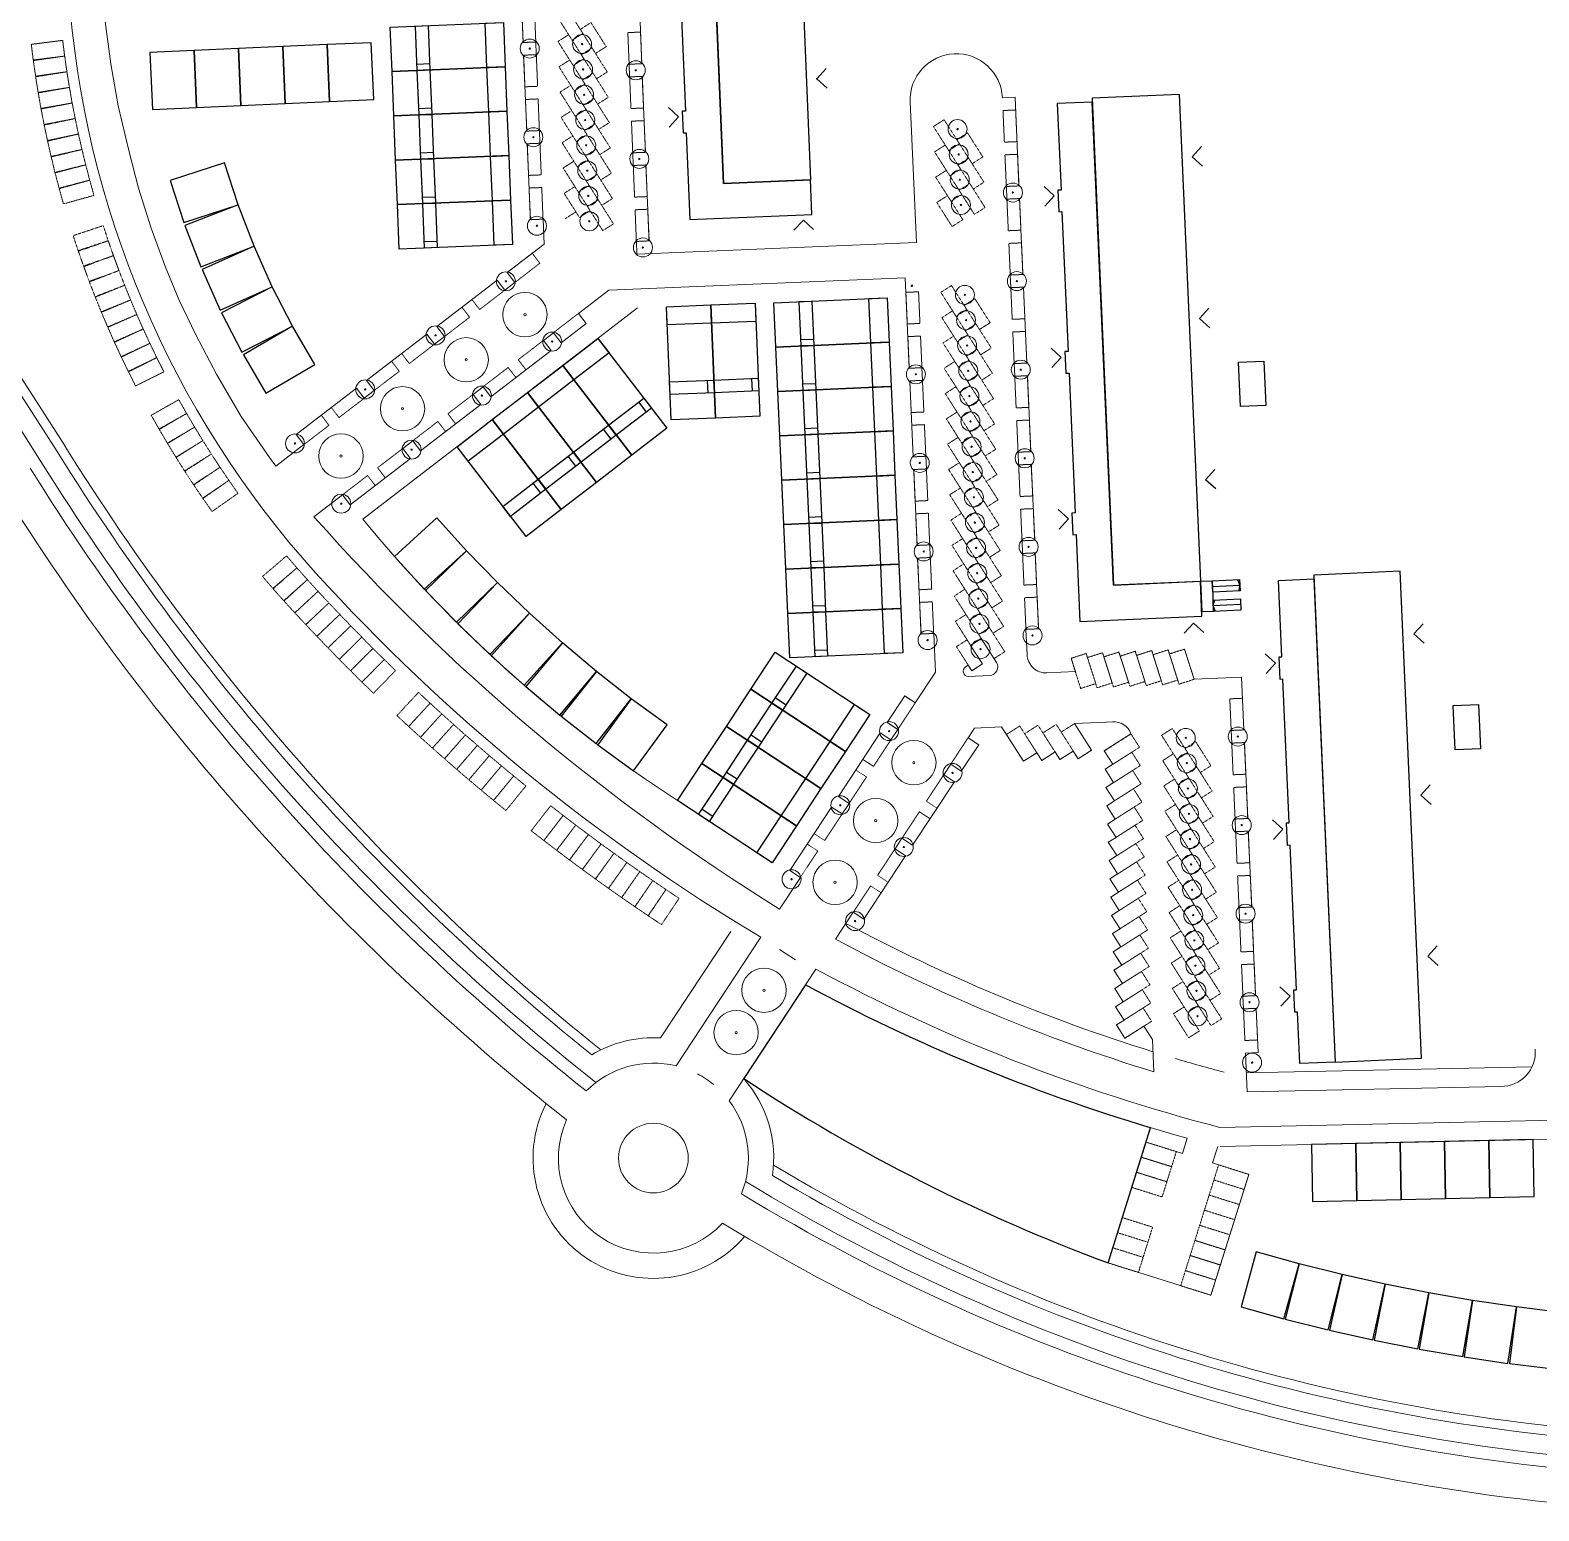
# Model space of a CAD drawing. Header units: millimetres. Extents: x 66738778 to 67478051, y 3190174640 to 3190853561.
# Drawn here: x 66971604 to 67209810, y 3190191551 to 3190425350 of the extents above; entities that cross this region are included whole.
import ezdxf

# ---------------------------------------------------------------- set-up
doc = ezdxf.new("R2010")
doc.units = ezdxf.units.MM
doc.header["$MEASUREMENT"] = 0
doc.linetypes.add('DASHED_4', pattern=[7, 4, -3])
for name, color, linetype, lineweight in [('A-------H1-', 8, 'DASHED_4', 0), ('A-L-16--EE-', 1, 'Continuous', 0), ('A-V27---EE-', 8, 'Continuous', 0)]:
    doc.layers.add(name, color=color, linetype=linetype, lineweight=lineweight)
doc.layers.add('A-01SC-----', color=7, linetype='Continuous')
doc.layers.add('A-01SH-----', color=1, linetype='Continuous')

msp = doc.modelspace()

# ---------------------------------------------------------------- linework, layer by layer
at = {"layer": 'A-------H1-'}
for p, q in [((67057445, 3190404651), (67055755, 3190403581)), ((67057771, 3190396657), (67056082, 3190395588))]:
    msp.add_line(p, q, dxfattribs=at)
at = {"layer": 'A-------H1-', "flags": 128}
for points in [[(67049236, 3190428398), (67049440, 3190423402), (67051439, 3190423484), (67051234, 3190428480)], [(67056465, 3190428631), (67058872, 3190424829), (67057182, 3190423759), (67054775, 3190427561)], [(67056628, 3190424634), (67059035, 3190420832), (67057346, 3190419762), (67054938, 3190423564)], [(67060153, 3190426544), (67062560, 3190422742), (67060870, 3190421672), (67058463, 3190425474)], [(67065972, 3190424968), (67066176, 3190419972), (67068175, 3190420054), (67067971, 3190425050)], [(66977049, 3190421257), (66972088, 3190420630), (66971775, 3190423110), (66976735, 3190423737)], [(67060316, 3190422548), (67062724, 3190418746), (67061034, 3190417676), (67058627, 3190421478)], [(66977404, 3190418783), (66972455, 3190418075), (66972101, 3190420550), (66977051, 3190421257)], [(67049522, 3190421403), (67049726, 3190416407), (67051724, 3190416489), (67051520, 3190421485)], [(67056791, 3190420637), (67059199, 3190416835), (67057509, 3190415766), (67055102, 3190419568)], [(66977800, 3190416314), (66972862, 3190415527), (66972469, 3190417996), (66977406, 3190418783)], [(67060480, 3190418551), (67062887, 3190414749), (67061197, 3190413679), (67058790, 3190417481)], [(67066258, 3190417973), (67066462, 3190412977), (67068461, 3190413059), (67068256, 3190418054)], [(66978235, 3190413852), (66973311, 3190412985), (66972878, 3190415447), (66977802, 3190416314)], [(67056955, 3190416641), (67059362, 3190412839), (67057672, 3190411769), (67055265, 3190415571)], [(66978711, 3190411398), (66973801, 3190410451), (66973328, 3190412906), (66978237, 3190413853)], [(67049808, 3190414409), (67050012, 3190409413), (67052010, 3190409495), (67051806, 3190414491)], [(67057118, 3190412644), (67059525, 3190408842), (67057835, 3190407772), (67055428, 3190411574)], [(67060643, 3190414554), (67063050, 3190410752), (67061360, 3190409682), (67058953, 3190413484)], [(67125204, 3190412659), (67125425, 3190407664), (67127423, 3190407753), (67127202, 3190412748)], [(66979226, 3190408951), (66974332, 3190407925), (66973819, 3190410372), (66978713, 3190411398)], [(67060806, 3190410558), (67063214, 3190406756), (67061524, 3190405686), (67059117, 3190409488)], [(67066544, 3190410979), (67066748, 3190405983), (67068746, 3190406064), (67068542, 3190411060)], [(67115909, 3190411207), (67118329, 3190407413), (67116643, 3190406337), (67114223, 3190410131)], [(66979780, 3190406514), (66974904, 3190405409), (66974351, 3190407847), (66979228, 3190408952)], [(67057281, 3190408647), (67059689, 3190404845), (67057999, 3190403776), (67055592, 3190407578)], [(67119604, 3190409132), (67122024, 3190405339), (67120338, 3190404263), (67117918, 3190408057)], [(66980374, 3190404085), (66975516, 3190402901), (66974924, 3190405330), (66979782, 3190406514)], [(67050094, 3190407414), (67050298, 3190402418), (67052296, 3190402500), (67052092, 3190407495)], [(67060970, 3190406561), (67063377, 3190402759), (67061687, 3190401689), (67059280, 3190405491)], [(67116086, 3190407211), (67118506, 3190403417), (67116820, 3190402341), (67114400, 3190406135)], [(67125513, 3190405666), (67125734, 3190400671), (67127732, 3190400760), (67127511, 3190405755)], [(66981007, 3190401667), (66976169, 3190400404), (66975538, 3190402823), (66980376, 3190404086)], [(67057445, 3190404651), (67059852, 3190400849), (67058162, 3190399779), (67055755, 3190403581)], [(67066830, 3190403983), (67067034, 3190398988), (67069032, 3190399069), (67068828, 3190404065)], [(67116263, 3190403214), (67118683, 3190399421), (67116996, 3190398345), (67114576, 3190402139)], [(67119781, 3190405136), (67122201, 3190401342), (67120515, 3190400267), (67118095, 3190404061)], [(66981679, 3190399259), (66976862, 3190397918), (66976192, 3190400327), (66981009, 3190401667)], [(67057608, 3190400654), (67060015, 3190396852), (67058325, 3190395782), (67055918, 3190399584)], [(67061133, 3190402564), (67063540, 3190398762), (67061850, 3190397692), (67059443, 3190401494)], [(67119958, 3190401140), (67122378, 3190397346), (67120692, 3190396271), (67118272, 3190400065)], [(67050379, 3190400420), (67050584, 3190395424), (67052582, 3190395505), (67052378, 3190400501)], [(67061296, 3190398568), (67063703, 3190394766), (67062014, 3190393696), (67059606, 3190397498)], [(67116439, 3190399218), (67118859, 3190395424), (67117173, 3190394349), (67114753, 3190398143)], [(67125823, 3190398672), (67126044, 3190393677), (67128042, 3190393765), (67127821, 3190398761)], [(67067116, 3190396989), (67067320, 3190391993), (67069318, 3190392075), (67069114, 3190397071)], [(66983928, 3190392104), (66979182, 3190390532), (66978396, 3190392905), (66983142, 3190394478)], [(66984755, 3190389745), (66980034, 3190388096), (66979210, 3190390456), (66983930, 3190392105)], [(67126132, 3190391679), (67126353, 3190386684), (67128351, 3190386772), (67128130, 3190391767)], [(66985619, 3190387399), (66980926, 3190385674), (66980064, 3190388020), (66984757, 3190389746)], [(67050867, 3190390139), (67046903, 3190387092), (67048122, 3190385507), (67052086, 3190388553)], [(66986522, 3190385068), (66981857, 3190383267), (66980957, 3190385599), (66985621, 3190387400)], [(66987462, 3190382751), (66982827, 3190380875), (66981889, 3190383192), (66986524, 3190385069)], [(67045317, 3190385873), (67041352, 3190382826), (67042571, 3190381240), (67046535, 3190384287)], [(67109875, 3190383952), (67110096, 3190378957), (67112094, 3190379045), (67111874, 3190384040)], [(67117067, 3190385027), (67119487, 3190381233), (67117801, 3190380158), (67115381, 3190383952)], [(67126441, 3190384685), (67126662, 3190379690), (67128660, 3190379778), (67128439, 3190384773)], [(66988439, 3190380450), (66983836, 3190378499), (66982860, 3190380801), (66987464, 3190382752)], [(67039766, 3190381607), (67035802, 3190378560), (67037021, 3190376974), (67040985, 3190380021)], [(67120762, 3190382953), (67123182, 3190379159), (67121496, 3190378084), (67119076, 3190381878)], [(66989454, 3190378165), (66984882, 3190376140), (66983870, 3190378426), (66988441, 3190380451)], [(67058180, 3190380625), (67054216, 3190377578), (67055435, 3190375992), (67059399, 3190379039)], [(67117244, 3190381031), (67119664, 3190377237), (67117978, 3190376162), (67115558, 3190379956)], [(66990505, 3190375897), (66985967, 3190373798), (66984918, 3190376067), (66989456, 3190378166)], [(67034216, 3190377341), (67030251, 3190374294), (67031470, 3190372708), (67035434, 3190375755)], [(67110185, 3190376959), (67110406, 3190371964), (67112404, 3190372052), (67112183, 3190377047)], [(67117421, 3190377035), (67119841, 3190373241), (67118154, 3190372166), (67115734, 3190375959)], [(67120939, 3190378957), (67123359, 3190375163), (67121673, 3190374088), (67119253, 3190377881)], [(67126751, 3190377692), (67126972, 3190372697), (67128970, 3190372785), (67128749, 3190377780)], [(66991593, 3190373646), (66987090, 3190371474), (66986004, 3190373726), (66990507, 3190375898)], [(67052629, 3190376358), (67048665, 3190373311), (67049884, 3190371726), (67053848, 3190374773)], [(67121116, 3190374961), (67123536, 3190371167), (67121850, 3190370091), (67119430, 3190373885)], [(66992717, 3190371413), (66988250, 3190369168), (66987127, 3190371402), (66991595, 3190373647)], [(67028666, 3190373075), (67024701, 3190370028), (67025920, 3190368442), (67029884, 3190371489)], [(67047079, 3190372093), (67043115, 3190369046), (67044334, 3190367460), (67048298, 3190370507)], [(67117597, 3190373039), (67120017, 3190369245), (67118331, 3190368170), (67115911, 3190371963)], [(67110494, 3190369965), (67110715, 3190364970), (67112713, 3190365058), (67112492, 3190370053)], [(67121293, 3190370965), (67123713, 3190367171), (67122026, 3190366095), (67119606, 3190369889)], [(67127060, 3190370697), (67127281, 3190365702), (67129279, 3190365791), (67129058, 3190370786)], [(67023115, 3190368809), (67019150, 3190365762), (67020369, 3190364176), (67024333, 3190367223)], [(67041528, 3190367826), (67037564, 3190364779), (67038783, 3190363194), (67042747, 3190366241)], [(67117774, 3190369043), (67120194, 3190365249), (67118508, 3190364173), (67116088, 3190367967)], [(66996305, 3190364828), (66991952, 3190362369), (66990722, 3190364545), (66995075, 3190367004)], [(66997571, 3190362672), (66993258, 3190360143), (66991994, 3190362300), (66996307, 3190364829)], [(67117951, 3190365047), (67120371, 3190361253), (67118685, 3190360177), (67116265, 3190363971)], [(67121469, 3190366969), (67123889, 3190363175), (67122203, 3190362099), (67119783, 3190365893)], [(66998873, 3190360537), (66994601, 3190357939), (66993302, 3190360075), (66997573, 3190362673)], [(67017565, 3190364543), (67013600, 3190361496), (67014819, 3190359910), (67018783, 3190362957)], [(67035978, 3190363561), (67032014, 3190360514), (67033233, 3190358928), (67037197, 3190361975)], [(67110803, 3190362972), (67111024, 3190357977), (67113022, 3190358065), (67112801, 3190363060)], [(67121646, 3190362973), (67124066, 3190359179), (67122380, 3190358103), (67119960, 3190361897)], [(67127369, 3190363704), (67127590, 3190358709), (67129588, 3190358798), (67129367, 3190363793)], [(67000208, 3190358424), (66995979, 3190355757), (66994645, 3190357871), (66998874, 3190360539)], [(67118128, 3190361051), (67120548, 3190357257), (67118861, 3190356181), (67116441, 3190359975)], [(67001578, 3190356333), (66997392, 3190353597), (66996024, 3190355690), (67000210, 3190358425)], [(67030427, 3190359294), (67026463, 3190356247), (67027682, 3190354662), (67031646, 3190357708)], [(67121823, 3190358977), (67124243, 3190355183), (67122557, 3190354107), (67120137, 3190357901)], [(67002981, 3190354263), (66998840, 3190351460), (66997439, 3190353531), (67001579, 3190356334)], [(67111113, 3190355977), (67111334, 3190350982), (67113332, 3190351071), (67113111, 3190356066)], [(67118304, 3190357055), (67120724, 3190353261), (67119038, 3190352185), (67116618, 3190355979)], [(67127679, 3190356710), (67127900, 3190351715), (67129898, 3190351803), (67129677, 3190356799)], [(67004417, 3190352217), (67000323, 3190349348), (66998888, 3190351395), (67002982, 3190354265)], [(67024877, 3190355028), (67020913, 3190351981), (67022132, 3190350396), (67026096, 3190353443)], [(67118481, 3190353058), (67120901, 3190349265), (67119215, 3190348189), (67116795, 3190351983)], [(67122000, 3190354980), (67124420, 3190351187), (67122733, 3190350111), (67120313, 3190353905)], [(67122176, 3190350984), (67124596, 3190347190), (67122910, 3190346115), (67120490, 3190349909)], [(67111422, 3190348984), (67111643, 3190343989), (67113641, 3190344078), (67113420, 3190349073)], [(67118658, 3190349062), (67121078, 3190345269), (67119392, 3190344193), (67116972, 3190347987)], [(67127988, 3190349717), (67128209, 3190344722), (67130207, 3190344810), (67129986, 3190349805)], [(67122353, 3190346988), (67124773, 3190343194), (67123087, 3190342119), (67120667, 3190345913)], [(67118834, 3190345066), (67121254, 3190341272), (67119568, 3190340197), (67117148, 3190343991)], [(67013714, 3190340453), (67009917, 3190337200), (67008291, 3190339098), (67012087, 3190342351)], [(67111731, 3190341990), (67111952, 3190336995), (67113950, 3190337083), (67113729, 3190342079)], [(67119011, 3190341070), (67121431, 3190337276), (67119745, 3190336201), (67117325, 3190339995)], [(67122530, 3190342992), (67124950, 3190339198), (67123264, 3190338123), (67120844, 3190341917)], [(67128297, 3190342723), (67128518, 3190337728), (67130516, 3190337816), (67130295, 3190342811)], [(67015373, 3190338582), (67011629, 3190335268), (67009972, 3190337140), (67013716, 3190340454)], [(67122706, 3190338996), (67125126, 3190335202), (67123440, 3190334127), (67121020, 3190337921)], [(67017063, 3190336740), (67013378, 3190333360), (67011688, 3190335202), (67015373, 3190338582)], [(67018767, 3190334911), (67015110, 3190331502), (67013405, 3190333331), (67017062, 3190336740)], [(67119188, 3190337074), (67121608, 3190333280), (67119922, 3190332205), (67117502, 3190335999)], [(67020486, 3190333096), (67016856, 3190329658), (67015137, 3190331472), (67018767, 3190334911)], [(67112041, 3190334997), (67112262, 3190330002), (67114260, 3190330090), (67114039, 3190335085)], [(67122883, 3190335000), (67125303, 3190331206), (67123617, 3190330131), (67121197, 3190333924)], [(67128607, 3190335730), (67128828, 3190330735), (67130826, 3190330823), (67130605, 3190335818)], [(67022220, 3190331295), (67018617, 3190327827), (67016884, 3190329628), (67020486, 3190333096)], [(67119365, 3190333078), (67121785, 3190329284), (67120099, 3190328209), (67117679, 3190332002)], [(67023967, 3190329507), (67020393, 3190326011), (67018645, 3190327798), (67022219, 3190331294)], [(67025729, 3190327734), (67022183, 3190324209), (67020421, 3190325982), (67023967, 3190329507)], [(67119541, 3190329082), (67121961, 3190325288), (67120275, 3190324212), (67117855, 3190328006)], [(67123060, 3190331004), (67125480, 3190327210), (67123794, 3190326134), (67121374, 3190329928)], [(67027506, 3190325974), (67023987, 3190322421), (67022211, 3190324181), (67025729, 3190327733)], [(67138339, 3190326927), (67139856, 3190322162), (67137474, 3190321404), (67135957, 3190326168)], [(67140927, 3190327041), (67142444, 3190322277), (67140061, 3190321518), (67138544, 3190326283)], [(67143514, 3190327155), (67145031, 3190322391), (67142649, 3190321633), (67141132, 3190326397)], [(67146101, 3190327270), (67147618, 3190322506), (67145236, 3190321747), (67143719, 3190326511)], [(67148688, 3190327384), (67150205, 3190322620), (67147823, 3190321861), (67146306, 3190326626)], [(67151276, 3190327499), (67152792, 3190322734), (67150410, 3190321976), (67148893, 3190326740)], [(67153863, 3190327613), (67155380, 3190322849), (67152998, 3190322090), (67151481, 3190326855)], [(67029296, 3190324229), (67025806, 3190320648), (67024016, 3190322393), (67027505, 3190325974)], [(67034749, 3190319080), (67031346, 3190315417), (67029514, 3190317118), (67032917, 3190320782)], [(67109682, 3190320224), (67106933, 3190316048), (67108604, 3190314948), (67111353, 3190319125)], [(67161015, 3190319766), (67161236, 3190314771), (67163234, 3190314860), (67163013, 3190319855)], [(67036594, 3190317393), (67033221, 3190313703), (67031375, 3190315390), (67034749, 3190319080)], [(67038452, 3190315721), (67035109, 3190312004), (67033250, 3190313676), (67036594, 3190317393)], [(67040324, 3190314064), (67037010, 3190310320), (67035138, 3190311977), (67038452, 3190315721)], [(67125741, 3190314128), (67128431, 3190309913), (67130538, 3190311258), (67127849, 3190315473)], [(67128625, 3190314255), (67131315, 3190310040), (67133422, 3190311385), (67130733, 3190315600)], [(67131509, 3190314383), (67134199, 3190310168), (67136307, 3190311513), (67133617, 3190315728)], [(67134394, 3190314511), (67137083, 3190310296), (67139191, 3190311640), (67136501, 3190315855)], [(67151940, 3190315080), (67154353, 3190311282), (67152665, 3190310210), (67150252, 3190314008)], [(67042209, 3190312422), (67038925, 3190308651), (67037040, 3190310293), (67040324, 3190314064)], [(67044107, 3190310795), (67040853, 3190306998), (67038955, 3190308625), (67042209, 3190312421)], [(67105833, 3190314376), (67103084, 3190310200), (67104754, 3190309100), (67107503, 3190313277)], [(67121376, 3190312527), (67118627, 3190308351), (67116957, 3190309450), (67119706, 3190313627)], [(67141197, 3190311532), (67145412, 3190314221), (67146757, 3190312114), (67142542, 3190309424)], [(67155631, 3190312999), (67158044, 3190309201), (67156356, 3190308129), (67153943, 3190311927)], [(67161324, 3190312772), (67161545, 3190307777), (67163543, 3190307865), (67163322, 3190312861)], [(67046018, 3190309183), (67042795, 3190305360), (67040884, 3190306972), (67044107, 3190310794)], [(67141325, 3190308647), (67145540, 3190311337), (67146885, 3190309229), (67142670, 3190306540)], [(67152109, 3190311084), (67154522, 3190307286), (67152834, 3190306213), (67150421, 3190310012)], [(67047942, 3190307586), (67044749, 3190303738), (67042825, 3190305334), (67046018, 3190309182)], [(67101984, 3190308529), (67099235, 3190304353), (67100906, 3190303253), (67103655, 3190307430)], [(67117527, 3190306679), (67114778, 3190302503), (67113108, 3190303602), (67115857, 3190307779)], [(67141453, 3190305763), (67145668, 3190308453), (67147012, 3190306345), (67142797, 3190303656)], [(67155801, 3190309003), (67158214, 3190305205), (67156525, 3190304132), (67154113, 3190307931)], [(67049878, 3190306005), (67046716, 3190302131), (67044780, 3190303712), (67047942, 3190307586)], [(67141580, 3190302879), (67145795, 3190305568), (67147140, 3190303461), (67142925, 3190300771)], [(67152279, 3190307088), (67154691, 3190303289), (67153003, 3190302217), (67150590, 3190306015)], [(67161634, 3190305779), (67161855, 3190300784), (67163853, 3190300872), (67163632, 3190305867)], [(67055763, 3190301355), (67052695, 3190297407), (67050721, 3190298941), (67053789, 3190302889)], [(67152448, 3190303091), (67154861, 3190299293), (67153173, 3190298220), (67150760, 3190302019)], [(67155970, 3190305007), (67158383, 3190301208), (67156695, 3190300136), (67154282, 3190303934)], [(67057749, 3190299836), (67054712, 3190295864), (67052726, 3190297382), (67055762, 3190301355)], [(67098135, 3190302681), (67095386, 3190298505), (67097057, 3190297405), (67099806, 3190301582)], [(67113679, 3190300832), (67110930, 3190296655), (67109259, 3190297755), (67112008, 3190301932)], [(67141708, 3190299995), (67145923, 3190302684), (67147268, 3190300577), (67143053, 3190297887)], [(67156139, 3190301010), (67158552, 3190297212), (67156864, 3190296139), (67154451, 3190299938)], [(67059747, 3190298334), (67056742, 3190294337), (67054744, 3190295840), (67057748, 3190299836)], [(67061757, 3190296847), (67058784, 3190292827), (67056774, 3190294313), (67059746, 3190298334)], [(67141835, 3190297111), (67146050, 3190299800), (67147395, 3190297693), (67143180, 3190295003)], [(67152617, 3190299095), (67155030, 3190295296), (67153342, 3190294224), (67150929, 3190298022)], [(67161943, 3190298785), (67162164, 3190293790), (67164162, 3190293878), (67163941, 3190298873)], [(67063779, 3190295377), (67060838, 3190291333), (67058816, 3190292803), (67061756, 3190296847)], [(67094286, 3190296834), (67091537, 3190292658), (67093208, 3190291558), (67095957, 3190295735)], [(67109830, 3190294984), (67107081, 3190290807), (67105410, 3190291907), (67108159, 3190296084)], [(67141963, 3190294226), (67146178, 3190296916), (67147523, 3190294808), (67143308, 3190292119)], [(67156308, 3190297014), (67158721, 3190293215), (67157033, 3190292143), (67154620, 3190295941)], [(67065812, 3190293923), (67062904, 3190289855), (67060871, 3190291309), (67063778, 3190295377)], [(67067857, 3190292485), (67064982, 3190288394), (67062937, 3190289832), (67065812, 3190293922)], [(67142090, 3190291342), (67146305, 3190294032), (67147650, 3190291924), (67143435, 3190289235)], [(67152786, 3190295098), (67155199, 3190291300), (67153511, 3190290227), (67151098, 3190294026)], [(67069914, 3190291063), (67067071, 3190286950), (67065015, 3190288371), (67067857, 3190292485)], [(67071982, 3190289658), (67069172, 3190285522), (67067104, 3190286927), (67069913, 3190291063)], [(67142218, 3190288458), (67146433, 3190291148), (67147778, 3190289040), (67143563, 3190286350)], [(67152956, 3190291102), (67155369, 3190287303), (67153680, 3190286231), (67151267, 3190290029)], [(67156478, 3190293017), (67158891, 3190289219), (67157202, 3190288146), (67154790, 3190291945)], [(67162252, 3190291792), (67162473, 3190286797), (67164471, 3190286885), (67164250, 3190291880)], [(67074061, 3190288270), (67071284, 3190284111), (67069205, 3190285500), (67071981, 3190289658)], [(67105981, 3190289137), (67103232, 3190284960), (67101561, 3190286060), (67104310, 3190290236)], [(67156647, 3190289021), (67159060, 3190285222), (67157372, 3190284150), (67154959, 3190287948)], [(67142346, 3190285574), (67146561, 3190288263), (67147905, 3190286156), (67143690, 3190283466)], [(67153125, 3190287105), (67155538, 3190283307), (67153850, 3190282235), (67151437, 3190286033)], [(67142473, 3190282690), (67146688, 3190285379), (67148033, 3190283272), (67143818, 3190280582)], [(67156816, 3190285024), (67159229, 3190281226), (67157541, 3190280154), (67155128, 3190283952)], [(67142601, 3190279805), (67146816, 3190282495), (67148160, 3190280387), (67143945, 3190277698)], [(67153294, 3190283109), (67155707, 3190279311), (67154019, 3190278238), (67151606, 3190282037)], [(67142728, 3190276921), (67146943, 3190279611), (67148288, 3190277503), (67144073, 3190274814)], [(67153463, 3190279113), (67155876, 3190275314), (67154188, 3190274242), (67151775, 3190278040)], [(67156986, 3190281028), (67159398, 3190277230), (67157710, 3190276157), (67155297, 3190279956)], [(67142856, 3190274037), (67147071, 3190276727), (67148416, 3190274619), (67144201, 3190271930)], [(67157155, 3190277032), (67159568, 3190273233), (67157879, 3190272161), (67155467, 3190275959)], [(67162871, 3190277804), (67163092, 3190272809), (67165090, 3190272898), (67164869, 3190277893)], [(67153633, 3190275116), (67156046, 3190271318), (67154357, 3190270245), (67151944, 3190274044)], [(67142983, 3190271153), (67147198, 3190273842), (67148543, 3190271735), (67144328, 3190269045)], [(67157324, 3190273035), (67159737, 3190269237), (67158049, 3190268164), (67155636, 3190271963)], [(67143111, 3190268269), (67147326, 3190270958), (67148671, 3190268851), (67144456, 3190266161)], [(67153802, 3190271120), (67156215, 3190267321), (67154527, 3190266249), (67152114, 3190270047)], [(67163180, 3190270810), (67163401, 3190265815), (67165399, 3190265904), (67165178, 3190270899)], [(67151829, 3190245890), (67147058, 3190247388), (67147808, 3190249773), (67152578, 3190248275)], [(67151080, 3190243505), (67146309, 3190245003), (67147058, 3190247388), (67151829, 3190245890)], [(67163277, 3190242294), (67158507, 3190243792), (67159256, 3190246177), (67164026, 3190244679)], [(67150330, 3190241119), (67145560, 3190242618), (67146309, 3190245003), (67151080, 3190243505)], [(67162528, 3190239909), (67157758, 3190241407), (67158507, 3190243792), (67163277, 3190242294)], [(67161779, 3190237524), (67157009, 3190239022), (67157758, 3190241407), (67162528, 3190239909)], [(67161030, 3190235139), (67156260, 3190236637), (67157009, 3190239022), (67161779, 3190237524)], [(67148083, 3190233964), (67143313, 3190235462), (67144062, 3190237847), (67148832, 3190236349)], [(67160281, 3190232753), (67155511, 3190234252), (67156260, 3190236637), (67161030, 3190235139)], [(67147334, 3190231579), (67142564, 3190233077), (67143313, 3190235462), (67148083, 3190233964)], [(67159532, 3190230368), (67154761, 3190231867), (67155511, 3190234252), (67160281, 3190232753)], [(67146585, 3190229194), (67141815, 3190230692), (67142564, 3190233077), (67147334, 3190231579)], [(67158783, 3190227983), (67154012, 3190229481), (67154761, 3190231867), (67159532, 3190230368)], [(67158033, 3190225598), (67153263, 3190227096), (67154012, 3190229481), (67158783, 3190227983)]]:
    msp.add_lwpolyline(points, close=True, dxfattribs=at)
msp.add_lwpolyline([(67162562, 3190284798), (67162783, 3190279802), (67164781, 3190279891), (67164560, 3190284886)], dxfattribs=at)
at = {"layer": 'A-01SC-----'}
for p, q in [((66997493, 3190422146), (66990499, 3190421839)), ((67004487, 3190422452), (66997493, 3190422146)), ((66997493, 3190422146), (66997887, 3190413152)), ((66997887, 3190413152), (66997493, 3190422146)), ((67011481, 3190422758), (67004487, 3190422452)), ((67004487, 3190422452), (67004881, 3190413458)), ((67004881, 3190413458), (67004487, 3190422452)), ((67018474, 3190423065), (67011481, 3190422758)), ((67011481, 3190422758), (67011875, 3190413765)), ((67011875, 3190413765), (67011481, 3190422758)), ((67025468, 3190423371), (67018474, 3190423065)), ((67018474, 3190423065), (67018868, 3190414071)), ((67018868, 3190414071), (67018474, 3190423065)), ((67025862, 3190414377), (67025468, 3190423371)), ((66990499, 3190421839), (66990893, 3190412846)), ((67032688, 3190420002), (67034686, 3190420082)), ((66990893, 3190412846), (66997887, 3190413152)), ((66997887, 3190413152), (67004881, 3190413458)), ((67004881, 3190413458), (67011875, 3190413765)), ((67011875, 3190413765), (67018868, 3190414071)), ((67018868, 3190414071), (67025862, 3190414377)), ((67032974, 3190412993), (67034973, 3190413073)), ((67033261, 3190405983), (67035259, 3190406063)), ((67002278, 3190404411), (66993714, 3190401635)), ((67004436, 3190397751), (67002278, 3190404411)), ((66993714, 3190401635), (66995872, 3190394976)), ((67033547, 3190398974), (67035546, 3190399054)), ((66995872, 3190394976), (67004436, 3190397751)), ((67004441, 3190397753), (66996039, 3190394520)), ((67006955, 3190391219), (67004441, 3190397753)), ((66996039, 3190394520), (66998554, 3190387986)), ((66998554, 3190387986), (67006955, 3190391219)), ((67006960, 3190391221), (66998745, 3190387540)), ((67009823, 3190384833), (67006960, 3190391221)), ((67033834, 3190391964), (67035832, 3190392044)), ((66998745, 3190387540), (67001608, 3190381152)), ((67001608, 3190381152), (67009823, 3190384833)), ((67009827, 3190384835), (67001823, 3190380716)), ((67013031, 3190378611), (67009827, 3190384835)), ((67001823, 3190380716), (67005026, 3190374491)), ((67005026, 3190374491), (67013031, 3190378611)), ((67013035, 3190378613), (67005264, 3190374068)), ((67016569, 3190372570), (67013035, 3190378613)), ((67093305, 3190376490), (67095304, 3190376577)), ((67005264, 3190374068), (67008798, 3190368025)), ((67008798, 3190368025), (67016569, 3190372570)), ((67078632, 3190368051), (67078552, 3190370049)), ((67085641, 3190368337), (67085561, 3190370336)), ((67093615, 3190369482), (67095613, 3190369569)), ((67068908, 3190365053), (67067690, 3190366640)), ((67093925, 3190362474), (67095923, 3190362560)), ((67063345, 3190360778), (67062128, 3190362365)), ((67057783, 3190356503), (67056566, 3190358090)), ((67094235, 3190355465), (67096233, 3190355552)), ((67052221, 3190352228), (67051004, 3190353815)), ((67035787, 3190348324), (67029127, 3190342267)), ((67040497, 3190343144), (67035787, 3190348324)), ((67094545, 3190348457), (67096543, 3190348543)), ((67029127, 3190342267), (67033837, 3190337088)), ((67033837, 3190337088), (67040497, 3190343144)), ((67040497, 3190343144), (67034045, 3190336866)), ((67045379, 3190338127), (67040497, 3190343144)), ((67094855, 3190341448), (67096853, 3190341535)), ((67034045, 3190336866), (67038927, 3190331849)), ((67038927, 3190331849), (67045379, 3190338127)), ((67045379, 3190338127), (67039143, 3190331634)), ((67050428, 3190333278), (67045379, 3190338127)), ((67095165, 3190334440), (67097163, 3190334526)), ((67039143, 3190331634), (67044192, 3190326785)), ((67044192, 3190326785), (67050428, 3190333278)), ((67050428, 3190333277), (67044415, 3190326577)), ((67055638, 3190328602), (67050428, 3190333277)), ((67049626, 3190321902), (67055638, 3190328602)), ((67055638, 3190328602), (67049855, 3190321702)), ((67061003, 3190324105), (67055638, 3190328602)), ((67095475, 3190327431), (67097473, 3190327518)), ((67044415, 3190326577), (67049626, 3190321902)), ((67055221, 3190317205), (67061003, 3190324105)), ((67061003, 3190324105), (67055457, 3190317013)), ((67066518, 3190319792), (67061003, 3190324105)), ((67049855, 3190321702), (67055221, 3190317205)), ((67060972, 3190312701), (67066518, 3190319792)), ((67066518, 3190319792), (67061215, 3190312517)), ((67072175, 3190315669), (67066518, 3190319792)), ((67089277, 3190319932), (67090946, 3190318831)), ((67055457, 3190317013), (67060972, 3190312701)), ((67066872, 3190308394), (67072175, 3190315669)), ((67061215, 3190312517), (67066872, 3190308394)), ((67085420, 3190314072), (67087089, 3190312971)), ((67081563, 3190308212), (67083232, 3190307111)), ((67077706, 3190302352), (67079375, 3190301251)), ((67180899, 3190249564), (67173900, 3190249411)), ((67173900, 3190249411), (67174097, 3190240411)), ((67187898, 3190249717), (67180899, 3190249564)), ((67181095, 3190240564), (67180899, 3190249564)), ((67180899, 3190249564), (67181095, 3190240564)), ((67194897, 3190249870), (67187898, 3190249717)), ((67188094, 3190240717), (67187898, 3190249717)), ((67187898, 3190249717), (67188094, 3190240717)), ((67201896, 3190250023), (67194897, 3190249870)), ((67195093, 3190240870), (67194897, 3190249870)), ((67194897, 3190249870), (67195093, 3190240870)), ((67208894, 3190250176), (67201896, 3190250023)), ((67202092, 3190241023), (67201896, 3190250023)), ((67201896, 3190250023), (67202092, 3190241023)), ((67209091, 3190241175), (67208894, 3190250176)), ((67195093, 3190240870), (67202092, 3190241023)), ((67202092, 3190241023), (67209091, 3190241175)), ((67174097, 3190240411), (67181095, 3190240564)), ((67181095, 3190240564), (67188094, 3190240717)), ((67188094, 3190240717), (67195093, 3190240870)), ((67165202, 3190232428), (67162802, 3190223752)), ((67171949, 3190230562), (67165202, 3190232428)), ((67169549, 3190221885), (67171949, 3190230562)), ((67171949, 3190230562), (67169763, 3190221829)), ((67178740, 3190228862), (67171949, 3190230562)), ((67176554, 3190220129), (67178740, 3190228862)), ((67178740, 3190228862), (67176770, 3190220078)), ((67185571, 3190227330), (67178740, 3190228862)), ((67183600, 3190218546), (67185571, 3190227330)), ((67185571, 3190227329), (67183817, 3190218499)), ((67192437, 3190225965), (67185571, 3190227329)), ((67190683, 3190217135), (67192437, 3190225965)), ((67192437, 3190225965), (67190900, 3190217095)), ((67199335, 3190224770), (67192437, 3190225965)), ((67197798, 3190215900), (67199335, 3190224770)), ((67199335, 3190224770), (67198017, 3190215864)), ((67206260, 3190223745), (67199335, 3190224770)), ((67162802, 3190223752), (67169549, 3190221885)), ((67204942, 3190214839), (67206260, 3190223745)), ((67206260, 3190223744), (67205161, 3190214809)), ((67213208, 3190222890), (67206260, 3190223744)), ((67169763, 3190221829), (67176554, 3190220129)), ((67176770, 3190220078), (67183600, 3190218546)), ((67183817, 3190218499), (67190683, 3190217135)), ((67190900, 3190217095), (67197798, 3190215900)), ((67198017, 3190215864), (67204942, 3190214839)), ((67205161, 3190214809), (67212109, 3190213955))]:
    msp.add_line(p, q, dxfattribs=at)
at = {"layer": 'A-01SC-----', "flags": 128}
for points in [[(67095023, 3190396239), (67094799, 3190401715), (67081057, 3190401153), (67077939, 3190477438), (67072414, 3190477212), (67072971, 3190463564), (67072473, 3190463544), (67072612, 3190460137), (67073111, 3190460158), (67074014, 3190438066), (67073515, 3190438045), (67073654, 3190434639), (67074153, 3190434659), (67075056, 3190412567), (67074557, 3190412547), (67074697, 3190409140), (67075195, 3190409160), (67075756, 3190395452)], [(67094869, 3190401718), (67091731, 3190478491), (67077919, 3190477926), (67081057, 3190401153)], [(67028451, 3190425837), (67046315, 3190426567), (67046601, 3190419558), (67028738, 3190418828)], [(67032448, 3190425997), (67034440, 3190426079), (67034727, 3190419073), (67032734, 3190418991)], [(67043439, 3190426450), (67046315, 3190426567), (67046601, 3190419558), (67043725, 3190419440)], [(67028738, 3190418828), (67046601, 3190419558), (67046888, 3190412548), (67029024, 3190411818)], [(67032734, 3190418988), (67034727, 3190419069), (67035013, 3190412063), (67033021, 3190411982)], [(67043725, 3190419440), (67046601, 3190419558), (67046888, 3190412548), (67044012, 3190412431)], [(67156442, 3190338323), (67153077, 3190415209), (67139267, 3190414605), (67142632, 3190337719)], [(67029024, 3190411818), (67046888, 3190412548), (67047174, 3190405539), (67029310, 3190404809)], [(67044012, 3190412431), (67046888, 3190412548), (67047174, 3190405539), (67044298, 3190405421)], [(67156612, 3190332845), (67156372, 3190338320), (67142632, 3190337719), (67139294, 3190413994), (67133769, 3190413752), (67134367, 3190400107), (67133868, 3190400085), (67134017, 3190396678), (67134516, 3190396700), (67135482, 3190374611), (67134984, 3190374589), (67135133, 3190371183), (67135632, 3190371205), (67136598, 3190349116), (67136100, 3190349094), (67136249, 3190345687), (67136747, 3190345709), (67137347, 3190332002)], [(67033021, 3190411978), (67035013, 3190412060), (67035300, 3190405054), (67033307, 3190404972)], [(67029310, 3190404809), (67047174, 3190405539), (67047460, 3190398529), (67029597, 3190397800)], [(67044298, 3190405421), (67047174, 3190405539), (67047460, 3190398529), (67044584, 3190398412)], [(67033307, 3190404969), (67035300, 3190405050), (67035586, 3190398044), (67033594, 3190397963)], [(67029597, 3190397800), (67047460, 3190398529), (67047747, 3190391520), (67029883, 3190390790)], [(67044584, 3190398412), (67047460, 3190398529), (67047747, 3190391520), (67044871, 3190391402)], [(67033594, 3190397959), (67035586, 3190398041), (67035872, 3190391035), (67033880, 3190390953)], [(67072797, 3190363814), (67072067, 3190381678), (67079076, 3190381964), (67079806, 3190364101)], [(67072184, 3190378802), (67072067, 3190381678), (67079076, 3190381964), (67079194, 3190379088)], [(67079806, 3190364101), (67079076, 3190381964), (67086086, 3190382250), (67086816, 3190364387)], [(67079194, 3190379088), (67079076, 3190381964), (67086086, 3190382250), (67086203, 3190379374)], [(67089049, 3190382311), (67106910, 3190383101), (67107220, 3190376093), (67089359, 3190375303)], [(67093045, 3190382485), (67095038, 3190382573), (67095347, 3190375568), (67093355, 3190375480)], [(67104035, 3190382974), (67106910, 3190383101), (67107220, 3190376093), (67104344, 3190375966)], [(67066582, 3190358227), (67055687, 3190372403), (67061249, 3190376678), (67072144, 3190362502)], [(67057441, 3190370120), (67055687, 3190372403), (67061249, 3190376678), (67063004, 3190374395)], [(67089359, 3190375303), (67107220, 3190376093), (67107530, 3190369085), (67089669, 3190368295)], [(67093355, 3190375476), (67095348, 3190375564), (67095657, 3190368559), (67093665, 3190368471)], [(67104344, 3190375966), (67107220, 3190376093), (67107530, 3190369085), (67104654, 3190368957)], [(67061020, 3190353952), (67050125, 3190368127), (67055687, 3190372403), (67066582, 3190358227)], [(67051879, 3190365845), (67050125, 3190368127), (67055687, 3190372403), (67057441, 3190370120)], [(67162412, 3190372914), (67166408, 3190373091), (67166718, 3190366098), (67162722, 3190365921)], [(67072637, 3190367811), (67072555, 3190369803), (67079561, 3190370090), (67079643, 3190368097)], [(67079646, 3190368097), (67079565, 3190370090), (67086571, 3190370376), (67086652, 3190368384)], [(67055458, 3190349677), (67044563, 3190363852), (67050125, 3190368127), (67061020, 3190353952)], [(67046317, 3190361570), (67044563, 3190363852), (67050125, 3190368127), (67051879, 3190365845)], [(67064147, 3190361401), (67062932, 3190362982), (67068492, 3190367255), (67069707, 3190365674)], [(67089669, 3190368295), (67107530, 3190369085), (67107840, 3190362076), (67089979, 3190361286)], [(67093665, 3190368468), (67095658, 3190368556), (67095967, 3190361551), (67093975, 3190361463)], [(67104654, 3190368957), (67107530, 3190369085), (67107840, 3190362076), (67104964, 3190361949)], [(67049896, 3190345402), (67039001, 3190359577), (67044563, 3190363852), (67055458, 3190349677)], [(67040755, 3190357295), (67039001, 3190359577), (67044563, 3190363852), (67046317, 3190361570)], [(67058585, 3190357126), (67057370, 3190358707), (67062929, 3190362980), (67064145, 3190361399)], [(67089979, 3190361286), (67107840, 3190362076), (67108150, 3190355068), (67090289, 3190354278)], [(67093975, 3190361459), (67095968, 3190361548), (67096277, 3190354542), (67094285, 3190354454)], [(67104964, 3190361949), (67107840, 3190362076), (67108150, 3190355068), (67105274, 3190354940)], [(67053023, 3190352851), (67051808, 3190354432), (67057367, 3190358705), (67058582, 3190357124)], [(67047461, 3190348576), (67046245, 3190350157), (67051805, 3190354430), (67053020, 3190352849)], [(67090289, 3190354278), (67108150, 3190355068), (67108460, 3190348059), (67090599, 3190347269)], [(67094285, 3190354451), (67096277, 3190354539), (67096587, 3190347534), (67094595, 3190347446)], [(67105274, 3190354940), (67108150, 3190355068), (67108460, 3190348059), (67105584, 3190347932)], [(67090599, 3190347269), (67108460, 3190348059), (67108770, 3190341051), (67090909, 3190340261)], [(67094595, 3190347442), (67096587, 3190347531), (67096897, 3190340526), (67094905, 3190340437)], [(67105584, 3190347932), (67108460, 3190348059), (67108770, 3190341051), (67105894, 3190340923)], [(67090909, 3190340261), (67108770, 3190341051), (67109080, 3190334042), (67091219, 3190333252)], [(67105894, 3190340923), (67108770, 3190341051), (67109080, 3190334042), (67106204, 3190333915)], [(67094905, 3190340434), (67096897, 3190340522), (67097207, 3190333517), (67095215, 3190333429)], [(67172071, 3190262165), (67171712, 3190270285), (67171283, 3190270266), (67171127, 3190273813), (67171555, 3190273832), (67170546, 3190296641), (67170118, 3190296622), (67169961, 3190300169), (67170389, 3190300188), (67169387, 3190322848), (67168959, 3190322829), (67168802, 3190326375), (67169230, 3190326394), (67168696, 3190338467), (67174291, 3190338715), (67177666, 3190262413)], [(67174265, 3190339300), (67177666, 3190262413), (67191310, 3190263016), (67187910, 3190339904)], [(67091219, 3190333252), (67109080, 3190334042), (67109390, 3190327034), (67091529, 3190326244)], [(67106204, 3190333915), (67109080, 3190334042), (67109390, 3190327034), (67106514, 3190326907)], [(67095215, 3190333426), (67097207, 3190333514), (67097517, 3190326509), (67095525, 3190326421)], [(67089241, 3190327143), (67104174, 3190317313), (67100317, 3190311453), (67085384, 3190321283)], [(67092580, 3190324941), (67094246, 3190323844), (67090390, 3190317987), (67088725, 3190319084)], [(67085384, 3190321283), (67100317, 3190311453), (67096460, 3190305593), (67081527, 3190315423)], [(67088723, 3190319081), (67090389, 3190317984), (67086533, 3190312128), (67084868, 3190313224)], [(67101770, 3190318896), (67104174, 3190317313), (67100317, 3190311453), (67097913, 3190313036)], [(67196287, 3190318691), (67200283, 3190318868), (67200593, 3190311875), (67196597, 3190311698)], [(67081527, 3190315423), (67096460, 3190305593), (67092603, 3190299734), (67077669, 3190309563)], [(67084866, 3190313221), (67086532, 3190312125), (67082676, 3190306268), (67081011, 3190307364)], [(67097913, 3190313036), (67100317, 3190311453), (67096460, 3190305593), (67094056, 3190307176)], [(67077669, 3190309563), (67092603, 3190299734), (67088746, 3190293874), (67073812, 3190303703)], [(67081009, 3190307361), (67082674, 3190306265), (67078819, 3190300408), (67077154, 3190301504)], [(67094056, 3190307176), (67096460, 3190305593), (67092603, 3190299734), (67090199, 3190301316)], [(67090199, 3190301316), (67092603, 3190299734), (67088746, 3190293874), (67086342, 3190295456)]]:
    msp.add_lwpolyline(points, close=True, dxfattribs=at)
for points in [[(67097420, 3190416190), (67095805, 3190417663), (67097277, 3190419278)], [(67072500, 3190410035), (67073980, 3190411642), (67072372, 3190413123)], [(67156692, 3190403868), (67155077, 3190405341), (67156549, 3190406956)], [(67131818, 3190397567), (67133293, 3190399179), (67131681, 3190400654)], [(67095290, 3190393893), (67093683, 3190395373), (67092202, 3190393766)], [(67157843, 3190378348), (67156228, 3190379820), (67157701, 3190381435)], [(67132934, 3190372071), (67134409, 3190373683), (67132797, 3190375159)], [(67158816, 3190352901), (67157201, 3190354373), (67158674, 3190355988)], [(67134049, 3190346576), (67135525, 3190348188), (67133913, 3190349663)], [(67156894, 3190330257), (67155283, 3190331733), (67153807, 3190330121)], [(67191687, 3190328541), (67190072, 3190330013), (67191544, 3190331628)], [(67166756, 3190323786), (67168230, 3190325399), (67166618, 3190326874)], [(67192805, 3190303100), (67191190, 3190304572), (67192662, 3190306187)], [(67167915, 3190297580), (67169389, 3190299193), (67167777, 3190300667)], [(67193916, 3190277665), (67192301, 3190279137), (67193773, 3190280752)], [(67169080, 3190271224), (67170555, 3190272837), (67168942, 3190274311)]]:
    msp.add_lwpolyline(points, dxfattribs=at)
msp.add_lwpolyline([(67094017, 3190274600), (67084272, 3190259794, 0.056434), (67141815, 3190230692), (67148520, 3190252043, -0.0511493)], format="xyb", close=True, dxfattribs=at)
at = {"layer": 'A-01SH-----', "flags": 128}
for points in [[(67158320, 3190336605), (67158240, 3190338403), (67162556, 3190338594), (67162636, 3190336796)], [(67158240, 3190338403), (67158454, 3190333568), (67156656, 3190333489), (67156442, 3190338324)], [(67158454, 3190333568), (67158375, 3190335366), (67162691, 3190335557), (67162770, 3190333759)]]:
    msp.add_lwpolyline(points, close=True, dxfattribs=at)
for points in [[(67158280, 3190337511), (67162596, 3190337702), (67162286, 3190338589)], [(67162596, 3190337702), (67162366, 3190336791)], [(67158415, 3190334467), (67158645, 3190335378)], [(67162730, 3190334658), (67158415, 3190334467), (67158724, 3190333580)]]:
    msp.add_lwpolyline(points, dxfattribs=at)
at = {"layer": 'A-L-16--EE-', "flags": 128}
msp.add_lwpolyline([(67119718, 3190325086), (67119309, 3190324825, 0.7499175), (67119752, 3190323308), (67123110, 3190323464, 0.5765306), (67124180, 3190325529), (67121785, 3190329284), (67120099, 3190328209), (67121961, 3190325288), (67120275, 3190324212)], format="xyb", close=True, dxfattribs=at)
at = {"layer": 'A-L-16--EE-'}
for centre, radius in [((67058746, 3190423153), 1500), ((67050478, 3190422443), 1500), ((67050478, 3190422443), 100), ((67058746, 3190423153), 100), ((67058909, 3190419157), 1500), ((67067214, 3190419013), 1500), ((67058909, 3190419157), 100), ((67067214, 3190419013), 100), ((67059072, 3190415160), 1500), ((67059072, 3190415160), 100), ((67059236, 3190411163), 1500), ((67059236, 3190411163), 100), ((67118032, 3190409733), 1500), ((67051050, 3190408454), 1500), ((67051050, 3190408454), 100), ((67059399, 3190407167), 1500), ((67118032, 3190409733), 100), ((67059399, 3190407167), 100), ((67067786, 3190405024), 1500), ((67118208, 3190405737), 1500), ((67118208, 3190405737), 100), ((67059562, 3190403170), 1500), ((67059562, 3190403170), 100), ((67067786, 3190405024), 100), ((67118385, 3190401741), 1500), ((67059725, 3190399173), 1500), ((67118385, 3190401741), 100), ((67126776, 3190399716), 1500), ((67059725, 3190399173), 100), ((67118562, 3190397745), 1500), ((67126776, 3190399716), 100), ((67051622, 3190394465), 1500), ((67059889, 3190395177), 1500), ((67118562, 3190397745), 100), ((67051622, 3190394465), 100), ((67059889, 3190395177), 100), ((67068358, 3190391035), 1500), ((67068358, 3190391035), 100), ((67046718, 3190385691), 1500), ((67127394, 3190385728), 1500), ((67049725, 3190380432), 3500), ((67046718, 3190385691), 100), ((67110828, 3190384996), 100), ((67119190, 3190383554), 1500), ((67127394, 3190385728), 100), ((67119190, 3190383554), 100), ((67049725, 3190380432), 179), ((67119366, 3190379557), 1500), ((67119366, 3190379557), 100), ((67035617, 3190377159), 1500), ((67035617, 3190377159), 100), ((67040448, 3190373302), 3500), ((67054031, 3190376177), 1500), ((67119543, 3190375561), 1500), ((67054031, 3190376177), 100), ((67119543, 3190375561), 100), ((67040448, 3190373302), 179), ((67111447, 3190371008), 1500), ((67119720, 3190371565), 1500), ((67128013, 3190371741), 1500), ((67024516, 3190368627), 1500), ((67111447, 3190371008), 100), ((67119720, 3190371565), 100), ((67128013, 3190371741), 100), ((67024516, 3190368627), 100), ((67030395, 3190365576), 3500), ((67042930, 3190367645), 1500), ((67042930, 3190367645), 100), ((67119896, 3190367569), 1500), ((67119896, 3190367569), 100), ((67030395, 3190365576), 179), ((67120073, 3190363573), 1500), ((67120073, 3190363573), 100), ((67013415, 3190360095), 1500), ((67013415, 3190360095), 100), ((67020677, 3190358106), 3500), ((67031829, 3190359113), 1500), ((67120250, 3190359577), 1500), ((67020677, 3190358106), 179), ((67031829, 3190359113), 100), ((67112066, 3190357021), 1500), ((67120250, 3190359577), 100), ((67128632, 3190357754), 1500), ((67128632, 3190357754), 100), ((67112066, 3190357021), 100), ((67120427, 3190355581), 1500), ((67120427, 3190355581), 100), ((67120603, 3190351585), 1500), ((67020728, 3190350580), 1500), ((67020728, 3190350580), 100), ((67120603, 3190351585), 100), ((67120780, 3190347589), 1500), ((67120780, 3190347589), 100), ((67112684, 3190343034), 1500), ((67120957, 3190343593), 1500), ((67120957, 3190343593), 100), ((67129250, 3190343766), 1500), ((67129250, 3190343766), 100), ((67112684, 3190343034), 100), ((67121134, 3190339596), 1500), ((67121134, 3190339596), 100), ((67121310, 3190335600), 1500), ((67121310, 3190335600), 100), ((67121487, 3190331604), 1500), ((67121487, 3190331604), 100), ((67113303, 3190329046), 1500), ((67113303, 3190329046), 100), ((67121664, 3190327608), 1500), ((67129869, 3190329779), 1500), ((67129869, 3190329779), 100), ((67121664, 3190327608), 100), ((67107217, 3190314663), 1500), ((67154060, 3190313603), 1500), ((67162277, 3190313816), 1500), ((67107217, 3190314663), 100), ((67111131, 3190309693), 3500), ((67154060, 3190313603), 100), ((67162277, 3190313816), 100), ((67154229, 3190309606), 1500), ((67111131, 3190309693), 179), ((67117244, 3190308064), 1500), ((67117244, 3190308064), 100), ((67154229, 3190309606), 100), ((67154398, 3190305610), 1500), ((67154398, 3190305610), 100), ((67099519, 3190302968), 1500), ((67099519, 3190302968), 100), ((67105109, 3190300545), 3500), ((67154568, 3190301613), 1500), ((67105109, 3190300545), 179), ((67154568, 3190301613), 100), ((67162896, 3190299829), 1500), ((67154737, 3190297617), 1500), ((67162896, 3190299829), 100), ((67109546, 3190296368), 1500), ((67109546, 3190296368), 100), ((67154737, 3190297617), 100), ((67098693, 3190290797), 3500), ((67154906, 3190293621), 1500), ((67154906, 3190293621), 100), ((67091821, 3190291273), 1500), ((67091821, 3190291273), 100), ((67098693, 3190290797), 179), ((67155075, 3190289624), 1500), ((67155075, 3190289624), 100), ((67155245, 3190285628), 1500), ((67163515, 3190285841), 1500), ((67101848, 3190284673), 1500), ((67101848, 3190284673), 100), ((67155245, 3190285628), 100), ((67163515, 3190285841), 100), ((67155414, 3190281631), 1500), ((67155414, 3190281631), 100), ((67155583, 3190277635), 1500), ((67087472, 3190273749), 3500), ((67155583, 3190277635), 100), ((67155752, 3190273639), 1500), ((67087472, 3190273749), 179), ((67155752, 3190273639), 100), ((67164133, 3190271854), 1500), ((67164133, 3190271854), 100), ((67083073, 3190267067), 3500), ((67155922, 3190269642), 1500), ((67155922, 3190269642), 100), ((67083073, 3190267067), 179), ((67164531, 3190262327), 1500), ((67164531, 3190262327), 100)]:
    msp.add_circle(centre, radius, dxfattribs=at)
at = {"layer": 'A-V27---EE-'}
for p, q in [((66984347, 3190420021), (66983444, 3190426697)), ((66984347, 3190420021), (66983444, 3190426697)), ((66985513, 3190413409), (66984347, 3190420021)), ((66985513, 3190413409), (66984347, 3190420021)), ((66987234, 3190406154), (66985513, 3190413409)), ((66987234, 3190406154), (66985513, 3190413409)), ((67110548, 3190414013), (67111530, 3190391797)), ((66988722, 3190400384), (66987234, 3190406154)), ((66988722, 3190400384), (66987234, 3190406154)), ((66990693, 3190394082), (66988722, 3190400384)), ((66990693, 3190394082), (66988722, 3190400384)), ((66992960, 3190387949), (66990693, 3190394082)), ((66992960, 3190387949), (66990693, 3190394082)), ((67111530, 3190391797), (67067401, 3190389994)), ((66956463, 3190388998), (66975860, 3190358826)), ((66957725, 3190389809), (66977122, 3190359637)), ((66953905, 3190387430), (66973302, 3190357258)), ((66995058, 3190382801), (66992960, 3190387949)), ((66995058, 3190382801), (66992960, 3190387949)), ((67109775, 3190386221), (67062973, 3190384309)), ((66997748, 3190377255), (66995058, 3190382801)), ((66997748, 3190377255), (66995058, 3190382801)), ((67024133, 3190348150), (67067513, 3190381492)), ((67001082, 3190370921), (66997748, 3190377255)), ((67001082, 3190370921), (66997748, 3190377255)), ((67004898, 3190364340), (67001082, 3190370921)), ((67004898, 3190364340), (67001082, 3190370921)), ((67009410, 3190357866), (67004898, 3190364340)), ((67010396, 3190356511), (67009410, 3190357866)), ((67114260, 3190330090), (67114531, 3190323953)), ((67128828, 3190330735), (67130826, 3190330823)), ((67111353, 3190319125), (67114531, 3190323953)), ((67119706, 3190313627), (67120713, 3190315157)), ((67120713, 3190315157), (67124964, 3190315345)), ((67136501, 3190315855), (67142777, 3190316133)), ((67082219, 3190283048), (67071138, 3190266213)), ((67086989, 3190282110), (67073623, 3190261804)), ((67089913, 3190280186), (67092418, 3190278536)), ((67095667, 3190277105), (67081969, 3190256295)), ((67147454, 3190268074), (67148798, 3190265967)), ((67148798, 3190265967), (67149024, 3190260869)), ((67163628, 3190260690), (67208756, 3190261675)), ((67163761, 3190257692), (67203808, 3190258567)), ((67159453, 3190252097), (67235707, 3190253762)), ((67159519, 3190249097), (67232841, 3190250699))]:
    msp.add_line(p, q, dxfattribs=at)
at = {"layer": 'A-V27---EE-', "flags": 128}
for points in [[(67064175, 3190468940), (67064461, 3190461940), (67064543, 3190459941), (67066541, 3190460022), (67067031, 3190448032), (67065033, 3190447951), (67065115, 3190445951), (67067113, 3190446033), (67067603, 3190434043), (67065605, 3190433961), (67065686, 3190431962), (67067685, 3190432044), (67068175, 3190420054), (67066176, 3190419972), (67066258, 3190417973), (67068256, 3190418054), (67068746, 3190406064), (67066748, 3190405983), (67066830, 3190403983), (67068828, 3190404065), (67069318, 3190392075), (67067320, 3190391993), (67067401, 3190389994)], [(67048297, 3190451381), (67048869, 3190437392), (67050867, 3190437473), (67050949, 3190435474), (67048950, 3190435392), (67049440, 3190423402), (67051439, 3190423484), (67051520, 3190421485), (67049522, 3190421403), (67050012, 3190409413), (67052010, 3190409495), (67052092, 3190407495), (67050094, 3190407414), (67050584, 3190395424), (67052582, 3190395505), (67052742, 3190391580)], [(67010396, 3190356511), (67014819, 3190359910), (67013600, 3190361496), (67023115, 3190368809), (67024333, 3190367223), (67025920, 3190368442), (67024701, 3190370028), (67034216, 3190377341), (67035434, 3190375755), (67037021, 3190376974), (67035802, 3190378560), (67045317, 3190385873), (67046535, 3190384287), (67048122, 3190385507), (67046903, 3190387092), (67052742, 3190391580)], [(67062973, 3190384309), (67058180, 3190380625), (67059399, 3190379039), (67055435, 3190375992), (67054216, 3190377578), (67052629, 3190376358), (67053848, 3190374773), (67044334, 3190367460), (67043115, 3190369046), (67041528, 3190367826), (67042747, 3190366241), (67033233, 3190358928), (67032014, 3190360514), (67030427, 3190359294), (67031646, 3190357708), (67022132, 3190350396), (67020913, 3190351981), (67016416, 3190348525)], [(67114260, 3190330090), (67112262, 3190330002), (67111731, 3190341990), (67113729, 3190342079), (67113641, 3190344078), (67111643, 3190343989), (67111113, 3190355977), (67113111, 3190356066), (67113022, 3190358065), (67111024, 3190357977), (67110494, 3190369965), (67112492, 3190370053), (67112404, 3190372052), (67110406, 3190371964), (67109775, 3190386221)], [(67144389, 3190324406), (67143719, 3190326511), (67146101, 3190327270), (67146306, 3190326626), (67148688, 3190327384), (67148893, 3190326740), (67151276, 3190327499), (67151481, 3190326855), (67153863, 3190327613), (67155380, 3190322849), (67162866, 3190323177)], [(67162866, 3190323177), (67163234, 3190314860), (67161236, 3190314771), (67161324, 3190312772), (67163322, 3190312861), (67163853, 3190300872), (67161855, 3190300784), (67161943, 3190298785), (67163941, 3190298873), (67164471, 3190286885), (67162473, 3190286797), (67162562, 3190284798), (67164560, 3190284886), (67165090, 3190272898), (67163092, 3190272809), (67163180, 3190270810), (67165178, 3190270899), (67165488, 3190263905), (67163490, 3190263817), (67163761, 3190257692)], [(67111353, 3190319125), (67109682, 3190320224), (67106933, 3190316048), (67108604, 3190314948), (67107503, 3190313277), (67105833, 3190314376), (67099235, 3190304353), (67100906, 3190303253), (67099806, 3190301582), (67098135, 3190302681), (67091537, 3190292658), (67093208, 3190291558), (67089918, 3190286559)], [(67136501, 3190315855), (67139191, 3190311640), (67137083, 3190310296), (67136307, 3190311513), (67134199, 3190310168), (67133422, 3190311385), (67131315, 3190310040), (67130538, 3190311258), (67128431, 3190309913), (67124964, 3190315345)], [(67119706, 3190313627), (67121376, 3190312527), (67118627, 3190308351), (67116957, 3190309450), (67115857, 3190307779), (67117527, 3190306679), (67110930, 3190296655), (67109259, 3190297755), (67108159, 3190296084), (67109830, 3190294984), (67103232, 3190284960), (67101561, 3190286060), (67098761, 3190281807)], [(67147454, 3190268074), (67144456, 3190266161), (67143111, 3190268269), (67144328, 3190269045), (67142983, 3190271153), (67144201, 3190271930), (67142856, 3190274037), (67144073, 3190274814), (67142728, 3190276921), (67143945, 3190277698), (67142601, 3190279805), (67143818, 3190280582), (67142473, 3190282690), (67143690, 3190283466), (67142346, 3190285574), (67143563, 3190286350), (67142218, 3190288458), (67143435, 3190289235), (67142090, 3190291342), (67143308, 3190292119), (67141963, 3190294226), (67143180, 3190295003), (67141835, 3190297111), (67143053, 3190297887), (67141708, 3190299995), (67142925, 3190300771), (67141580, 3190302879), (67142797, 3190303656), (67141453, 3190305763), (67142670, 3190306540), (67141325, 3190308647), (67142542, 3190309424), (67141197, 3190311532), (67145412, 3190314221)], [(67154289, 3190250385), (67153532, 3190247975), (67147808, 3190249773), (67141815, 3190230692), (67158033, 3190225598), (67164026, 3190244679), (67158302, 3190246477), (67159119, 3190249079)]]:
    msp.add_lwpolyline(points, dxfattribs=at)
for points in [[(67209234, 3190264443, -0.4459152), (67203808, 3190258567), (67163761, 3190257692), (67163490, 3190263817), (67165488, 3190263905), (67165178, 3190270899), (67163180, 3190270810), (67163092, 3190272809), (67165090, 3190272898), (67164560, 3190284886), (67162562, 3190284798), (67162473, 3190286797), (67164471, 3190286885), (67163941, 3190298873), (67161943, 3190298785), (67161855, 3190300784), (67163853, 3190300872), (67163322, 3190312861), (67161324, 3190312772), (67161236, 3190314771), (67163234, 3190314860), (67162866, 3190323177), (67155380, 3190322849), (67153863, 3190327613), (67151481, 3190326855), (67151276, 3190327499), (67148893, 3190326740), (67148688, 3190327384), (67146306, 3190326626), (67146101, 3190327270), (67143719, 3190326511), (67143514, 3190327155), (67141132, 3190326397), (67140927, 3190327041), (67138544, 3190326283), (67138339, 3190326927), (67135957, 3190326168), (67136628, 3190324062), (67132134, 3190323864, -0.4142356), (67129005, 3190326728), (67128828, 3190330735), (67130826, 3190330823), (67130295, 3190342811), (67128297, 3190342723), (67128209, 3190344722), (67130207, 3190344810), (67129677, 3190356799), (67127679, 3190356710), (67127590, 3190358709), (67129588, 3190358798), (67129058, 3190370786), (67127060, 3190370697), (67126972, 3190372697), (67128970, 3190372785), (67128439, 3190384773), (67126441, 3190384685), (67126353, 3190386684), (67128351, 3190386772), (67127821, 3190398761), (67125823, 3190398672), (67125734, 3190400671), (67127732, 3190400760), (67127114, 3190414746), (67125116, 3190414657, 1), (67110548, 3190414013), (67111530, 3190391797), (67067401, 3190389994), (67067320, 3190391993), (67069318, 3190392075), (67068828, 3190404065), (67066830, 3190403983), (67066748, 3190405983), (67068746, 3190406064), (67068256, 3190418054), (67066258, 3190417973), (67066176, 3190419972), (67068175, 3190420054), (67067685, 3190432044)], [(67125116, 3190414657), (67127114, 3190414746), (67127732, 3190400760), (67125734, 3190400671), (67125823, 3190398672), (67127821, 3190398761), (67128351, 3190386772), (67126353, 3190386684), (67126441, 3190384685), (67128439, 3190384773), (67128970, 3190372785), (67126972, 3190372697), (67127060, 3190370697), (67129058, 3190370786), (67129588, 3190358798), (67127590, 3190358709), (67127679, 3190356710), (67129677, 3190356799), (67130207, 3190344810), (67128209, 3190344722), (67128297, 3190342723), (67130295, 3190342811), (67130826, 3190330823), (67128828, 3190330735), (67129005, 3190326728, 0.4142356), (67132134, 3190323864), (67136628, 3190324062)]]:
    msp.add_lwpolyline(points, format="xyb", dxfattribs=at)
at = {"layer": 'A-V27---EE-'}
for centre, radius in [((67095805, 3190417663), 50), ((67070005, 3190247246), 5500)]:
    msp.add_circle(centre, radius, dxfattribs=at)
for centre, radius, start, end in [((67130106, 3190441987), 152776, 183.87732, 222.04295), ((67117832, 3190414335), 7291, 2.53251, 182.53251), ((67298899, 3190560010), 380565, 211.91085, 231.16688), ((67298899, 3190560010), 379065, 211.91085, 231.26213), ((67298899, 3190560010), 385565, 211.91085, 231.59839), ((67298899, 3190560010), 383565, 211.91085, 231.65367), ((67298899, 3190560010), 391065, 211.91085, 231.65466), ((67265583, 3190569502), 333038, 221.56854, 238.16579), ((67191205, 3190484903), 215904, 219.30118, 237.06221), ((67246736, 3190549072), 311107, 222.30453, 239.10421), ((67142756, 3190313331), 2802, 18.51639, 95.48773), ((67231229, 3190529017), 277477, 241.8711, 252.73654), ((67231229, 3190529017), 280465, 241.81522, 252.95608), ((67231229, 3190529017), 286071, 241.71367, 255.46897), ((67231229, 3190529017), 289059, 241.66115, 254.56317), ((67070005, 3190247246), 19000, 86.58246, 120.84199), ((67231229, 3190529017), 277477, 253.50282, 255.15098), ((67203881, 3190263942), 5376, 269.21794, 5.34922), ((67070005, 3190247246), 15000, 76.04322, 135.00352), ((67070005, 3190247246), 15000, 50.83673, 62.31508), ((67070005, 3190247246), 19000, 351.68553, 41.33147), ((67070005, 3190247246), 19000, 153.01088, 319.26698), ((67070005, 3190247246), 15000, 337.931, 37.10077), ((67070005, 3190247246), 15000, 156.18279, 316.79709), ((67244531, 3190506096), 302940, 239.1032, 266.77212), ((67244531, 3190506096), 307440, 238.64235, 267.22147), ((67244531, 3190506096), 304440, 239.23524, 266.63449), ((67244531, 3190506096), 309440, 238.7293, 267.12717), ((67244531, 3190506096), 314940, 238.70545, 267.13265)]:
    msp.add_arc(centre, radius, start, end, dxfattribs=at)

doc.saveas('drawing.dxf')
